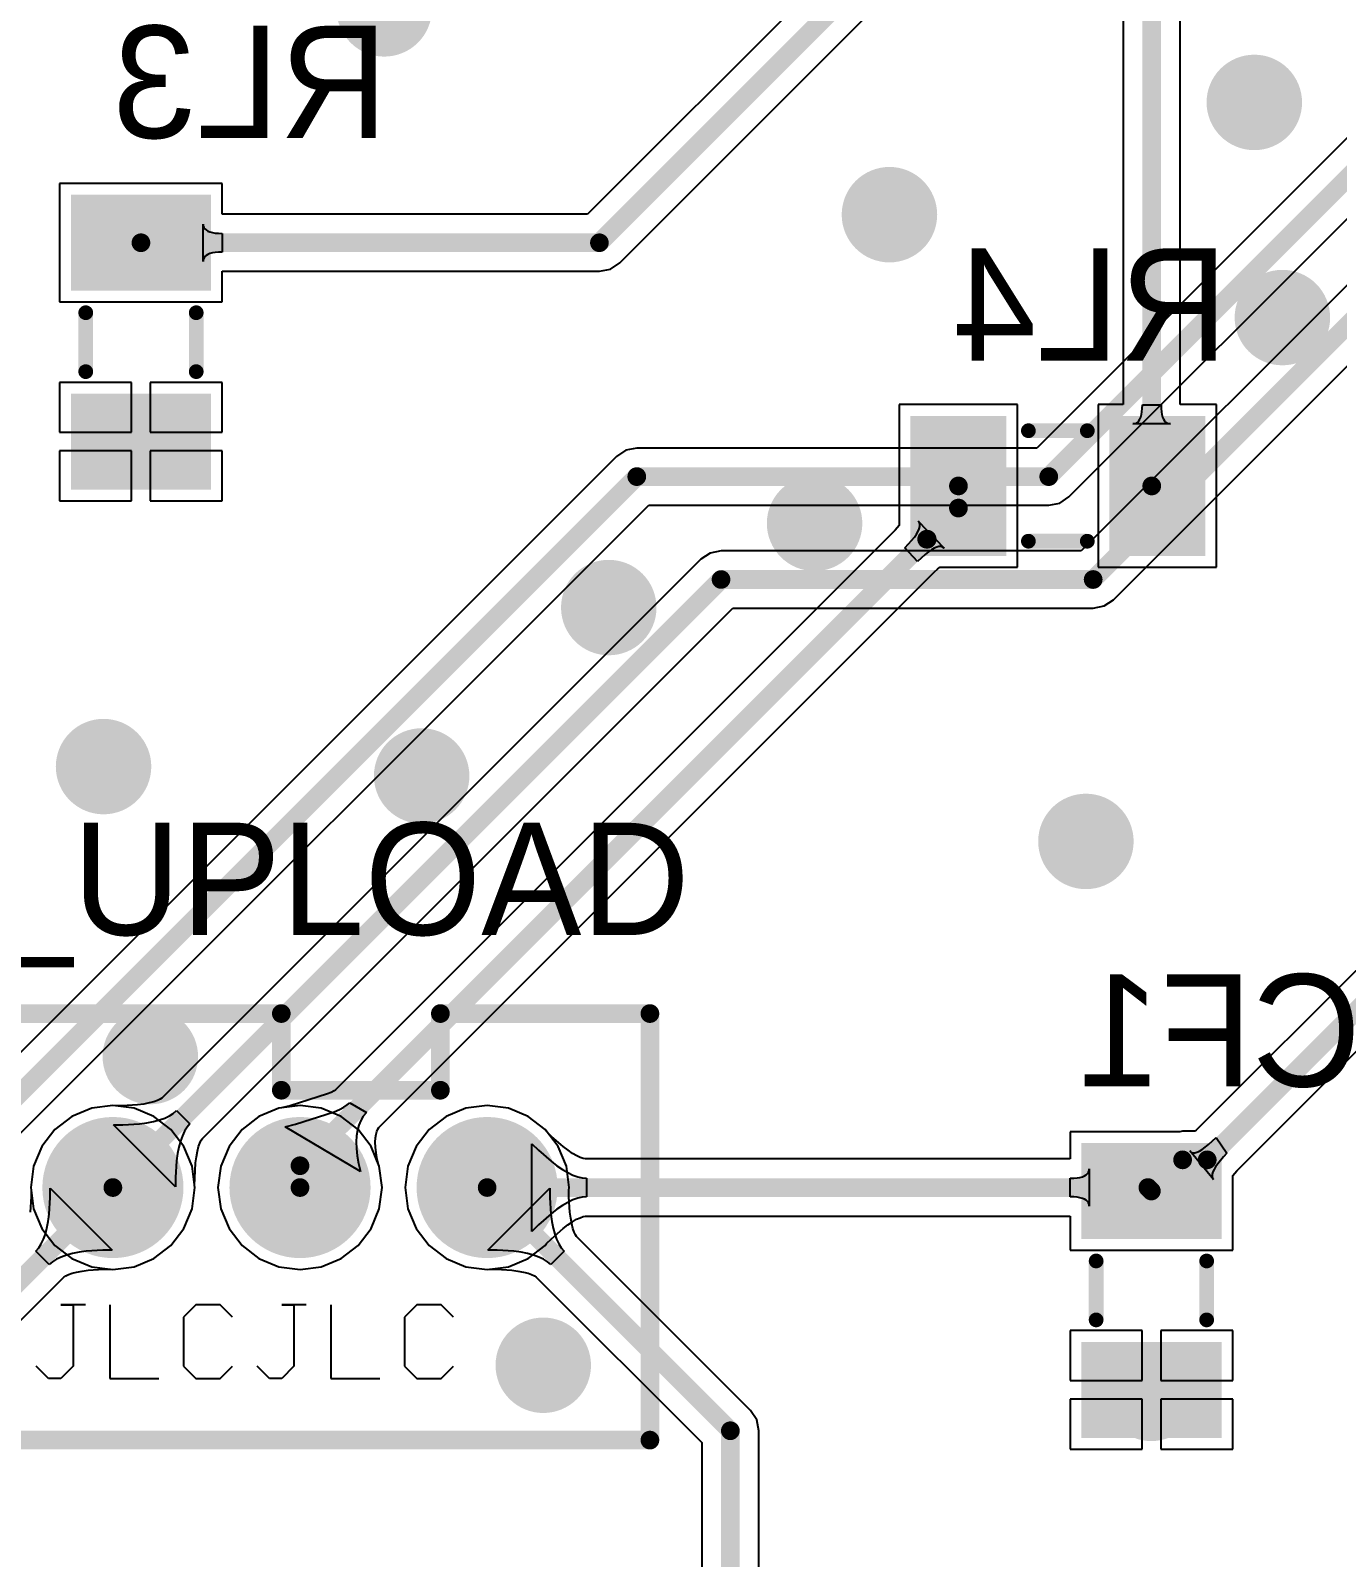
# Model space of a CAD drawing. Header units: millimetres. Extents: x 19 to 120, y 15 to 116.
# Drawn here: x 86.89 to 104.63, y 40.82 to 61.55 of the extents above; entities that cross this region are included whole.
import ezdxf

# ---------------------------------------------------------------- set-up
doc = ezdxf.new("R2010")
doc.units = ezdxf.units.MM
for name, color, linetype in [('BottomLayer', 5, 'Continuous'), ('BottomOverlay', 54, 'Continuous'), ('BottomPaste', 16, 'Continuous'), ('BottomSolder', 6, 'Continuous'), ('InternalPlane1', 76, 'Continuous'), ('InternalPlane2', 16, 'Continuous'), ('MultiLayer', 9, 'Continuous'), ('PadHoleLayer', 156, 'Continuous'), ('TopLayer', 1, 'Continuous'), ('TopOverlay', 2, 'Continuous'), ('TopSolder', 216, 'Continuous'), ('ViaHoleLayer', 16, 'Continuous')]:
    doc.layers.add(name, color=color, linetype=linetype)

# ---------------------------------------------------------------- blocks, each defined once
blk = doc.blocks.new('XH2_54_LI_6P_3')
at = {"layer": 'BottomLayer', "const_width": 0.85}
for points in [[(-4.235, 0, 1), (-3.385, 0, 1)], [(-1.695, 0, 1), (-0.845, 0, 1)], [(0.845, 0, 1), (1.695, 0, 1)], [(3.385, 0, 1), (4.235, 0, 1)], [(5.925, 0, 1), (6.775, 0, 1)]]:
    blk.add_lwpolyline(points, format="xyb", close=True, dxfattribs=at)
at = {"layer": 'BottomLayer'}
blk.add_solid([(-5.5, -0.85), (-5.5, 0.85), (-7.2, -0.85), (-7.2, 0.85)], dxfattribs=at)
at = {"layer": 'BottomSolder', "const_width": 0.952}
for points in [[(-4.286, 0, 1), (-3.334, 0, 1)], [(-1.746, 0, 1), (-0.794, 0, 1)], [(0.794, 0, 1), (1.746, 0, 1)], [(3.334, 0, 1), (4.286, 0, 1)], [(5.874, 0, 1), (6.826, 0, 1)]]:
    blk.add_lwpolyline(points, format="xyb", close=True, dxfattribs=at)
at = {"layer": 'BottomSolder'}
blk.add_solid([(-5.398, -0.952), (-5.398, 0.952), (-7.302, -0.952), (-7.302, 0.952)], dxfattribs=at)
at = {"layer": 'InternalPlane1', "const_width": 0.254}
for points in [[(-4.369, 0.93, -0.277325), (-3.251, 0.93)], [(-4.74, -0.559, -0.277325), (-4.74, 0.559)], [(-2.88, 0.559, -0.277325), (-2.88, -0.559)], [(-3.251, -0.93, -0.277325), (-4.369, -0.93)]]:
    blk.add_lwpolyline(points, format="xyb", dxfattribs=at)
at = {"layer": 'InternalPlane1'}
for points, const_width in [([(-4.432, 0.93, 1), (-4.305, 0.93, 1)], 0.127), ([(-3.315, 0.93, 1), (-3.188, 0.93, 1)], 0.127), ([(-6.829, 0, 1), (-5.871, 0, 1)], 0.958), ([(-1.749, 0, 1), (-0.791, 0, 1)], 0.958), ([(0.791, 0, 1), (1.749, 0, 1)], 0.958), ([(3.331, 0, 1), (4.289, 0, 1)], 0.958), ([(5.871, 0, 1), (6.829, 0, 1)], 0.958), ([(-4.804, 0.559, 1), (-4.677, 0.559, 1)], 0.127), ([(-2.943, 0.559, 1), (-2.816, 0.559, 1)], 0.127), ([(-4.804, -0.559, 1), (-4.677, -0.559, 1)], 0.127), ([(-2.943, -0.559, 1), (-2.816, -0.559, 1)], 0.127), ([(-4.432, -0.93, 1), (-4.305, -0.93, 1)], 0.127), ([(-3.315, -0.93, 1), (-3.188, -0.93, 1)], 0.127)]:
    blk.add_lwpolyline(points, format="xyb", close=True, dxfattribs=dict(at, const_width=const_width))
at = {"layer": 'InternalPlane2', "const_width": 0.958}
for points in [[(-4.289, 0, 1), (-3.331, 0, 1)], [(-1.749, 0, 1), (-0.791, 0, 1)], [(0.791, 0, 1), (1.749, 0, 1)], [(3.331, 0, 1), (4.289, 0, 1)], [(5.871, 0, 1), (6.829, 0, 1)]]:
    blk.add_lwpolyline(points, format="xyb", close=True, dxfattribs=at)
at = {"layer": 'MultiLayer', "const_width": 0.85}
for points in [[(-4.235, 0, 1), (-3.385, 0, 1)], [(-1.695, 0, 1), (-0.845, 0, 1)], [(0.845, 0, 1), (1.695, 0, 1)], [(3.385, 0, 1), (4.235, 0, 1)], [(5.925, 0, 1), (6.775, 0, 1)]]:
    blk.add_lwpolyline(points, format="xyb", close=True, dxfattribs=at)
at = {"layer": 'MultiLayer'}
blk.add_solid([(-5.5, -0.85), (-5.5, 0.85), (-7.2, -0.85), (-7.2, 0.85)], dxfattribs=at)
at = {"layer": 'PadHoleLayer', "const_width": 0.45}
for points in [[(-6.575, 0, 1), (-6.125, 0, 1)], [(-4.035, 0, 1), (-3.585, 0, 1)], [(-1.495, 0, 1), (-1.045, 0, 1)], [(1.045, 0, 1), (1.495, 0, 1)], [(3.585, 0, 1), (4.035, 0, 1)], [(6.125, 0, 1), (6.575, 0, 1)]]:
    blk.add_lwpolyline(points, format="xyb", close=True, dxfattribs=at)
at = {"layer": 'TopLayer', "const_width": 0.85}
for points in [[(-4.235, 0, 1), (-3.385, 0, 1)], [(-1.695, 0, 1), (-0.845, 0, 1)], [(0.845, 0, 1), (1.695, 0, 1)], [(3.385, 0, 1), (4.235, 0, 1)], [(5.925, 0, 1), (6.775, 0, 1)]]:
    blk.add_lwpolyline(points, format="xyb", close=True, dxfattribs=at)
at = {"layer": 'TopLayer'}
blk.add_solid([(-5.5, -0.85), (-5.5, 0.85), (-7.2, -0.85), (-7.2, 0.85)], dxfattribs=at)
at = {"layer": 'TopOverlay', "const_width": 0.254}
for points in [[(-8.738, -3.429), (-8.738, 2.388)], [(-8.738, 2.388), (-5.944, 2.388)], [(-5.944, 1.321), (-5.944, 2.388)], [(-3.581, 2.362), (3.556, 2.362)], [(-3.581, 1.321), (-3.581, 2.362)], [(3.556, 1.321), (3.556, 2.362)], [(5.715, 2.362), (8.56, 2.362)], [(5.715, 1.321), (5.715, 2.362)], [(8.56, -3.429), (8.56, 2.362)], [(-5.944, 1.321), (-3.581, 1.321)], [(3.556, 1.321), (5.715, 1.321)], [(-8.738, -3.429), (8.56, -3.429)]]:
    blk.add_lwpolyline(points, dxfattribs=at)
at = {"layer": 'TopOverlay', "const_width": 0.127}
for points in [[(-8.801, 2.388, 1), (-8.674, 2.388, 1)], [(-8.801, 2.388, 1), (-8.674, 2.388, 1)], [(-6.007, 2.388, 1), (-5.88, 2.388, 1)], [(-6.007, 2.388, 1), (-5.88, 2.388, 1)], [(-3.645, 2.362, 1), (-3.518, 2.362, 1)], [(-3.645, 2.362, 1), (-3.518, 2.362, 1)], [(3.493, 2.362, 1), (3.619, 2.362, 1)], [(3.493, 2.362, 1), (3.619, 2.362, 1)], [(5.652, 2.362, 1), (5.779, 2.362, 1)], [(5.652, 2.362, 1), (5.779, 2.362, 1)], [(8.496, 2.362, 1), (8.623, 2.362, 1)], [(8.496, 2.362, 1), (8.623, 2.362, 1)], [(-6.007, 1.321, 1), (-5.88, 1.321, 1)], [(-6.007, 1.321, 1), (-5.88, 1.321, 1)], [(-3.645, 1.321, 1), (-3.518, 1.321, 1)], [(-3.645, 1.321, 1), (-3.518, 1.321, 1)], [(3.493, 1.321, 1), (3.619, 1.321, 1)], [(3.493, 1.321, 1), (3.619, 1.321, 1)], [(5.652, 1.321, 1), (5.779, 1.321, 1)], [(5.652, 1.321, 1), (5.779, 1.321, 1)], [(-8.801, -3.429, 1), (-8.674, -3.429, 1)], [(-8.801, -3.429, 1), (-8.674, -3.429, 1)], [(8.496, -3.429, 1), (8.623, -3.429, 1)], [(8.496, -3.429, 1), (8.623, -3.429, 1)]]:
    blk.add_lwpolyline(points, format="xyb", close=True, dxfattribs=at)
at = {"layer": 'TopSolder', "const_width": 0.952}
for points in [[(-4.286, 0, 1), (-3.334, 0, 1)], [(-1.746, 0, 1), (-0.794, 0, 1)], [(0.794, 0, 1), (1.746, 0, 1)], [(3.334, 0, 1), (4.286, 0, 1)], [(5.874, 0, 1), (6.826, 0, 1)]]:
    blk.add_lwpolyline(points, format="xyb", close=True, dxfattribs=at)
at = {"layer": 'TopSolder'}
blk.add_solid([(-5.398, -0.952), (-5.398, 0.952), (-7.302, -0.952), (-7.302, 0.952)], dxfattribs=at)
blk = doc.blocks.new('JLC_CLI_NO_5')
at = {"layer": 'TopOverlay'}
for p, q in [((-86.891, -47.568), (-87.224, -47.568)), ((-87.224, -47.568), (-87.057, -47.568)), ((-87.057, -47.568), (-87.057, -48.401)), ((-86.557, -47.568), (-86.557, -48.568)), ((-85.391, -47.568), (-85.558, -47.735)), ((-85.058, -47.568), (-85.391, -47.568)), ((-84.891, -47.735), (-85.058, -47.568)), ((-83.892, -47.568), (-84.225, -47.568)), ((-84.225, -47.568), (-84.058, -47.568)), ((-84.058, -47.568), (-84.058, -48.401)), ((-83.558, -47.568), (-83.558, -48.568)), ((-82.392, -47.568), (-82.559, -47.735)), ((-82.059, -47.568), (-82.392, -47.568)), ((-81.892, -47.735), (-82.059, -47.568)), ((-80.892, -47.568), (-81.226, -47.568)), ((-81.226, -47.568), (-81.059, -47.568)), ((-81.059, -47.568), (-81.059, -48.401)), ((-80.559, -47.568), (-80.559, -48.568)), ((-79.393, -47.568), (-79.56, -47.735)), ((-79.06, -47.568), (-79.393, -47.568)), ((-78.893, -47.735), (-79.06, -47.568)), ((-77.893, -47.568), (-78.227, -47.568)), ((-78.227, -47.568), (-78.06, -47.568)), ((-78.06, -47.568), (-78.06, -48.401)), ((-77.56, -47.568), (-77.56, -48.568)), ((-76.394, -47.568), (-76.561, -47.735)), ((-76.061, -47.568), (-76.394, -47.568)), ((-75.894, -47.735), (-76.061, -47.568)), ((-85.558, -47.735), (-85.558, -48.401)), ((-82.559, -47.735), (-82.559, -48.401)), ((-79.56, -47.735), (-79.56, -48.401)), ((-76.561, -47.735), (-76.561, -48.401)), ((-87.39, -48.568), (-87.557, -48.401)), ((-87.057, -48.401), (-87.224, -48.568)), ((-85.558, -48.401), (-85.391, -48.568)), ((-85.058, -48.568), (-84.891, -48.401)), ((-84.391, -48.568), (-84.558, -48.401)), ((-84.058, -48.401), (-84.225, -48.568)), ((-82.559, -48.401), (-82.392, -48.568)), ((-82.059, -48.568), (-81.892, -48.401)), ((-81.392, -48.568), (-81.559, -48.401)), ((-81.059, -48.401), (-81.226, -48.568)), ((-79.56, -48.401), (-79.393, -48.568)), ((-79.06, -48.568), (-78.893, -48.401)), ((-78.393, -48.568), (-78.56, -48.401)), ((-78.06, -48.401), (-78.227, -48.568)), ((-76.561, -48.401), (-76.394, -48.568)), ((-76.061, -48.568), (-75.894, -48.401)), ((-87.224, -48.568), (-87.39, -48.568)), ((-86.557, -48.568), (-85.891, -48.568)), ((-85.391, -48.568), (-85.058, -48.568)), ((-84.225, -48.568), (-84.391, -48.568)), ((-83.558, -48.568), (-82.892, -48.568)), ((-82.392, -48.568), (-82.059, -48.568)), ((-81.226, -48.568), (-81.392, -48.568)), ((-80.559, -48.568), (-79.893, -48.568)), ((-79.393, -48.568), (-79.06, -48.568)), ((-78.227, -48.568), (-78.393, -48.568)), ((-77.56, -48.568), (-76.894, -48.568)), ((-76.394, -48.568), (-76.061, -48.568))]:
    blk.add_line(p, q, dxfattribs=at)
blk = doc.blocks.new('M_1206_B_18')
at = {"layer": 'BottomLayer'}
for points in [[(-1.9, 0.85), (-1.9, -0.85), (-0.8, 0.85), (-0.8, -0.85)], [(0.8, 0.85), (0.8, -0.85), (1.9, 0.85), (1.9, -0.85)]]:
    blk.add_solid(points, dxfattribs=at)
at = {"layer": 'BottomOverlay', "const_width": 0.2}
for points in [[(0.4, 0.75), (-0.4, 0.75)], [(0.4, -0.75), (-0.4, -0.75)]]:
    blk.add_lwpolyline(points, dxfattribs=at)
at = {"layer": 'BottomOverlay', "const_width": 0.1}
for points in [[(-0.45, 0.75, 1), (-0.35, 0.75, 1)], [(0.35, 0.75, 1), (0.45, 0.75, 1)], [(-0.45, -0.75, 1), (-0.35, -0.75, 1)], [(0.35, -0.75, 1), (0.45, -0.75, 1)]]:
    blk.add_lwpolyline(points, format="xyb", close=True, dxfattribs=at)
at = {"layer": 'BottomPaste'}
for points in [[(-1.9, 0.85), (-1.9, -0.85), (-0.8, 0.85), (-0.8, -0.85)], [(0.8, 0.85), (0.8, -0.85), (1.9, 0.85), (1.9, -0.85)]]:
    blk.add_solid(points, dxfattribs=at)
at = {"layer": 'BottomSolder'}
for points in [[(-2.002, 0.952), (-2.002, -0.952), (-0.698, 0.952), (-0.698, -0.952)], [(0.698, 0.952), (0.698, -0.952), (2.002, 0.952), (2.002, -0.952)]]:
    blk.add_solid(points, dxfattribs=at)
blk = doc.blocks.new('M_1206_B_19')
at = {"layer": 'BottomLayer'}
for points in [[(-1.9, 0.85), (-1.9, -0.85), (-0.8, 0.85), (-0.8, -0.85)], [(0.8, 0.85), (0.8, -0.85), (1.9, 0.85), (1.9, -0.85)]]:
    blk.add_solid(points, dxfattribs=at)
at = {"layer": 'BottomOverlay', "const_width": 0.2}
for points in [[(0.4, 0.75), (-0.4, 0.75)], [(0.4, -0.75), (-0.4, -0.75)]]:
    blk.add_lwpolyline(points, dxfattribs=at)
at = {"layer": 'BottomOverlay', "const_width": 0.1}
for points in [[(-0.45, 0.75, 1), (-0.35, 0.75, 1)], [(0.35, 0.75, 1), (0.45, 0.75, 1)], [(-0.45, -0.75, 1), (-0.35, -0.75, 1)], [(0.35, -0.75, 1), (0.45, -0.75, 1)]]:
    blk.add_lwpolyline(points, format="xyb", close=True, dxfattribs=at)
at = {"layer": 'BottomPaste'}
for points in [[(-1.9, 0.85), (-1.9, -0.85), (-0.8, 0.85), (-0.8, -0.85)], [(0.8, 0.85), (0.8, -0.85), (1.9, 0.85), (1.9, -0.85)]]:
    blk.add_solid(points, dxfattribs=at)
at = {"layer": 'BottomSolder'}
for points in [[(-2.002, 0.952), (-2.002, -0.952), (-0.698, 0.952), (-0.698, -0.952)], [(0.698, 0.952), (0.698, -0.952), (2.002, 0.952), (2.002, -0.952)]]:
    blk.add_solid(points, dxfattribs=at)
blk = doc.blocks.new('M_1206_B_35')
at = {"layer": 'BottomLayer'}
for points in [[(-1.9, 0.85), (-1.9, -0.85), (-0.8, 0.85), (-0.8, -0.85)], [(0.8, 0.85), (0.8, -0.85), (1.9, 0.85), (1.9, -0.85)]]:
    blk.add_solid(points, dxfattribs=at)
at = {"layer": 'BottomOverlay', "const_width": 0.2}
for points in [[(-0.4, 0.75), (0.4, 0.75)], [(-0.4, -0.75), (0.4, -0.75)]]:
    blk.add_lwpolyline(points, dxfattribs=at)
at = {"layer": 'BottomOverlay', "const_width": 0.1}
for points in [[(-0.45, 0.75, 1), (-0.35, 0.75, 1)], [(0.35, 0.75, 1), (0.45, 0.75, 1)], [(-0.45, -0.75, 1), (-0.35, -0.75, 1)], [(0.35, -0.75, 1), (0.45, -0.75, 1)]]:
    blk.add_lwpolyline(points, format="xyb", close=True, dxfattribs=at)
at = {"layer": 'BottomPaste'}
for points in [[(-1.9, 0.85), (-1.9, -0.85), (-0.8, 0.85), (-0.8, -0.85)], [(0.8, 0.85), (0.8, -0.85), (1.9, 0.85), (1.9, -0.85)]]:
    blk.add_solid(points, dxfattribs=at)
at = {"layer": 'BottomSolder'}
for points in [[(-2.002, 0.952), (-2.002, -0.952), (-0.698, 0.952), (-0.698, -0.952)], [(0.698, 0.952), (0.698, -0.952), (2.002, 0.952), (2.002, -0.952)]]:
    blk.add_solid(points, dxfattribs=at)

msp = doc.modelspace()

# ---------------------------------------------------------------- linework, layer by layer
at = {"layer": 'BottomLayer'}
for p, q in [((101.724, 63.493), (101.724, 56.476)), ((102.5, 56.476), (102.5, 63.493)), ((97.724, 62.332), (94.454, 59.062)), ((94.89, 58.399), (98.387, 61.896)), ((89.496, 59.478), (87.288, 59.478)), ((87.288, 59.478), (87.288, 57.87)), ((89.496, 59.062), (89.496, 59.478)), ((89.236, 58.42), (89.236, 58.928)), ((89.236, 58.928), (89.238, 58.904)), ((89.238, 58.904), (89.246, 58.882)), ((89.246, 58.882), (89.259, 58.863)), ((94.454, 59.062), (89.496, 59.062)), ((89.259, 58.863), (89.277, 58.847)), ((89.277, 58.847), (89.3, 58.833)), ((89.3, 58.833), (89.328, 58.821)), ((89.328, 58.821), (89.362, 58.812)), ((89.362, 58.812), (89.4, 58.806)), ((89.4, 58.806), (89.444, 58.802)), ((89.444, 58.802), (89.493, 58.801)), ((89.493, 58.801), (89.493, 58.547)), ((89.246, 58.466), (89.238, 58.444)), ((89.259, 58.485), (89.246, 58.466)), ((89.277, 58.501), (89.259, 58.485)), ((89.3, 58.515), (89.277, 58.501)), ((89.328, 58.527), (89.3, 58.515)), ((89.362, 58.536), (89.328, 58.527)), ((89.4, 58.542), (89.362, 58.536)), ((89.444, 58.546), (89.4, 58.542)), ((89.493, 58.547), (89.444, 58.546)), ((89.238, 58.444), (89.236, 58.42)), ((89.496, 57.87), (89.496, 58.286)), ((89.496, 58.286), (94.615, 58.286)), ((94.615, 58.286), (94.764, 58.315)), ((94.764, 58.315), (94.89, 58.399)), ((87.288, 57.87), (89.496, 57.87)), ((88.265, 56.778), (87.288, 56.778)), ((87.288, 56.778), (87.288, 56.101)), ((88.265, 56.101), (88.265, 56.778)), ((89.496, 56.778), (88.519, 56.778)), ((88.519, 56.778), (88.519, 56.101)), ((89.496, 56.101), (89.496, 56.778)), ((100.292, 56.476), (98.684, 56.476)), ((98.684, 56.476), (98.684, 54.834)), ((100.292, 54.268), (100.292, 56.476)), ((101.724, 56.476), (101.384, 56.476)), ((101.384, 56.476), (101.384, 54.268)), ((101.98, 56.38), (101.984, 56.424)), ((101.984, 56.424), (101.985, 56.473)), ((101.985, 56.473), (102.239, 56.473)), ((102.239, 56.473), (102.24, 56.424)), ((102.24, 56.424), (102.244, 56.38)), ((102.992, 56.476), (102.5, 56.476)), ((102.992, 54.268), (102.992, 56.476)), ((101.858, 56.216), (101.882, 56.218)), ((102.366, 56.216), (101.858, 56.216)), ((101.882, 56.218), (101.904, 56.226)), ((101.904, 56.226), (101.923, 56.239)), ((101.923, 56.239), (101.939, 56.257)), ((101.939, 56.257), (101.953, 56.28)), ((101.953, 56.28), (101.965, 56.308)), ((101.965, 56.308), (101.974, 56.342)), ((101.974, 56.342), (101.98, 56.38)), ((102.244, 56.38), (102.25, 56.342)), ((102.25, 56.342), (102.259, 56.308)), ((102.259, 56.308), (102.271, 56.28)), ((102.271, 56.28), (102.285, 56.257)), ((102.285, 56.257), (102.301, 56.239)), ((102.301, 56.239), (102.32, 56.226)), ((102.32, 56.226), (102.342, 56.218)), ((102.342, 56.218), (102.366, 56.216)), ((87.288, 56.101), (88.265, 56.101)), ((88.519, 56.101), (89.496, 56.101)), ((88.265, 55.847), (87.288, 55.847)), ((87.288, 55.847), (87.288, 55.17)), ((88.265, 55.17), (88.265, 55.847)), ((89.496, 55.847), (88.519, 55.847)), ((88.519, 55.847), (88.519, 55.17)), ((89.496, 55.17), (89.496, 55.847)), ((87.288, 55.17), (88.265, 55.17)), ((88.519, 55.17), (89.496, 55.17)), ((98.631, 54.772), (91.033, 47.174)), ((98.684, 54.834), (98.631, 54.772)), ((98.92, 54.719), (98.942, 54.757)), ((98.942, 54.757), (98.956, 54.791)), ((98.958, 54.872), (98.944, 54.892)), ((98.944, 54.892), (99.293, 54.528)), ((98.956, 54.791), (98.964, 54.822)), ((98.964, 54.849), (98.958, 54.872)), ((98.964, 54.822), (98.964, 54.849)), ((98.761, 54.533), (98.812, 54.585)), ((98.933, 54.345), (98.761, 54.533)), ((98.812, 54.585), (98.891, 54.678)), ((98.891, 54.678), (98.92, 54.719)), ((99.16, 54.528), (99.122, 54.506)), ((99.194, 54.542), (99.16, 54.528)), ((99.224, 54.55), (99.194, 54.542)), ((99.251, 54.55), (99.224, 54.55)), ((99.274, 54.542), (99.251, 54.55)), ((99.293, 54.528), (99.274, 54.542)), ((99.035, 54.44), (98.933, 54.345)), ((99.08, 54.476), (99.035, 54.44)), ((99.122, 54.506), (99.08, 54.476)), ((91.622, 46.664), (99.164, 54.206)), ((99.164, 54.206), (99.205, 54.244)), ((99.205, 54.244), (99.234, 54.268)), ((99.234, 54.268), (100.292, 54.268)), ((101.384, 54.268), (102.992, 54.268)), ((106.812, 50.719), (102.757, 46.665)), ((103.266, 46.075), (107.475, 50.284)), ((90.923, 47.117), (90.419, 46.957)), ((90.972, 47.139), (90.923, 47.117)), ((91.013, 47.161), (90.972, 47.139)), ((91.033, 47.174), (91.013, 47.161)), ((87.723, 46.923), (87.454, 46.811)), ((88.011, 46.961), (87.723, 46.923)), ((88.299, 46.923), (88.011, 46.961)), ((88.568, 46.811), (88.299, 46.923)), ((90.263, 46.923), (89.994, 46.811)), ((90.301, 46.928), (90.263, 46.923)), ((90.419, 46.957), (90.301, 46.928)), ((90.49, 46.708), (91.015, 46.875)), ((91.015, 46.875), (91.085, 46.906)), ((91.085, 46.906), (91.144, 46.937)), ((91.144, 46.937), (91.191, 46.968)), ((91.191, 46.968), (91.226, 46.997)), ((91.226, 46.997), (91.452, 46.864)), ((91.452, 46.864), (91.41, 46.815)), ((92.803, 46.923), (92.534, 46.811)), ((93.091, 46.961), (92.803, 46.923)), ((93.379, 46.923), (93.091, 46.961)), ((93.648, 46.811), (93.379, 46.923)), ((87.454, 46.811), (87.224, 46.634)), ((88.798, 46.634), (88.568, 46.811)), ((89.994, 46.811), (89.764, 46.634)), ((90.35, 46.673), (90.49, 46.708)), ((91.373, 46.064), (90.35, 46.673)), ((91.348, 46.695), (91.329, 46.626)), ((91.375, 46.758), (91.348, 46.695)), ((91.41, 46.815), (91.375, 46.758)), ((91.606, 46.639), (91.62, 46.662)), ((91.62, 46.662), (91.622, 46.664)), ((92.534, 46.811), (92.304, 46.634)), ((93.878, 46.634), (93.648, 46.811)), ((102.757, 46.665), (102.715, 46.626)), ((87.224, 46.634), (87.047, 46.404)), ((88.975, 46.404), (88.798, 46.634)), ((89.764, 46.634), (89.587, 46.404)), ((91.317, 46.549), (91.313, 46.466)), ((91.313, 46.466), (91.317, 46.376)), ((91.329, 46.626), (91.317, 46.549)), ((91.572, 46.464), (91.575, 46.523)), ((91.575, 46.395), (91.572, 46.464)), ((91.575, 46.523), (91.583, 46.571)), ((91.583, 46.571), (91.593, 46.61)), ((91.593, 46.61), (91.606, 46.639)), ((92.304, 46.634), (92.127, 46.404)), ((93.698, 45.252), (93.698, 46.442)), ((93.698, 46.442), (93.788, 46.353)), ((93.899, 46.607), (93.878, 46.634)), ((93.965, 46.542), (93.899, 46.607)), ((94.122, 46.403), (93.965, 46.542)), ((102.493, 46.604), (101.004, 46.604)), ((101.004, 46.604), (101.004, 46.235)), ((102.531, 46.611), (102.493, 46.604)), ((102.698, 46.611), (102.531, 46.611)), ((102.715, 46.626), (102.698, 46.611)), ((102.885, 46.43), (102.989, 46.527)), ((102.989, 46.527), (103.134, 46.313)), ((87.047, 46.404), (86.935, 46.135)), ((89.087, 46.135), (88.975, 46.404)), ((89.587, 46.404), (89.475, 46.135)), ((91.317, 46.376), (91.328, 46.279)), ((91.328, 46.279), (91.346, 46.175)), ((91.584, 46.316), (91.575, 46.395)), ((91.6, 46.228), (91.584, 46.316)), ((92.127, 46.404), (92.015, 46.135)), ((93.788, 46.353), (93.958, 46.203)), ((94.189, 46.353), (94.122, 46.403)), ((94.251, 46.311), (94.189, 46.353)), ((94.307, 46.278), (94.251, 46.311)), ((94.354, 46.256), (94.307, 46.278)), ((94.393, 46.242), (94.354, 46.256)), ((94.421, 46.235), (94.393, 46.242)), ((101.004, 46.235), (94.421, 46.235)), ((102.952, 45.954), (102.63, 46.344)), ((102.63, 46.344), (102.648, 46.328)), ((102.648, 46.328), (102.67, 46.32)), ((102.67, 46.32), (102.696, 46.32)), ((102.696, 46.32), (102.726, 46.327)), ((102.726, 46.327), (102.759, 46.341)), ((102.759, 46.341), (102.797, 46.363)), ((102.797, 46.363), (102.839, 46.393)), ((102.839, 46.393), (102.885, 46.43)), ((103.085, 46.262), (103.008, 46.17)), ((103.134, 46.313), (103.085, 46.262)), ((86.935, 46.135), (86.897, 45.847)), ((89.125, 45.847), (89.087, 46.135)), ((89.475, 46.135), (89.437, 45.847)), ((91.346, 46.175), (91.373, 46.064)), ((91.616, 46.161), (91.6, 46.228)), ((91.627, 46.135), (91.616, 46.161)), ((91.665, 45.847), (91.627, 46.135)), ((92.015, 46.135), (91.977, 45.847)), ((93.958, 46.203), (94.037, 46.142)), ((94.037, 46.142), (94.113, 46.091)), ((94.113, 46.091), (94.186, 46.049)), ((94.186, 46.049), (94.255, 46.016)), ((101.223, 46.02), (101.241, 46.036)), ((101.241, 46.036), (101.254, 46.055)), ((101.254, 46.055), (101.262, 46.077)), ((101.262, 46.077), (101.264, 46.101)), ((101.264, 46.101), (101.264, 45.593)), ((102.935, 46.027), (102.934, 45.999)), ((102.943, 46.058), (102.935, 46.027)), ((102.958, 46.092), (102.943, 46.058)), ((102.979, 46.129), (102.958, 46.092)), ((103.008, 46.17), (102.979, 46.129)), ((103.213, 46.012), (103.266, 46.075)), ((86.897, 45.847), (86.935, 45.559)), ((89.087, 45.559), (89.125, 45.847)), ((89.437, 45.847), (89.475, 45.559)), ((91.627, 45.559), (91.665, 45.847)), ((91.977, 45.847), (92.015, 45.559)), ((94.255, 46.016), (94.321, 45.993)), ((94.321, 45.993), (94.383, 45.979)), ((94.383, 45.979), (94.441, 45.974)), ((94.441, 45.974), (94.441, 45.72)), ((101.007, 45.974), (101.056, 45.975)), ((101.007, 45.72), (101.007, 45.974)), ((101.056, 45.975), (101.1, 45.979)), ((101.1, 45.979), (101.138, 45.985)), ((101.138, 45.985), (101.172, 45.994)), ((101.172, 45.994), (101.2, 46.006)), ((101.2, 46.006), (101.223, 46.02)), ((102.934, 45.999), (102.939, 45.975)), ((102.939, 45.975), (102.952, 45.954)), ((103.212, 46.01), (103.213, 46.012)), ((103.212, 44.996), (103.212, 46.01)), ((94.186, 45.645), (94.113, 45.603)), ((94.255, 45.678), (94.186, 45.645)), ((94.321, 45.701), (94.255, 45.678)), ((94.383, 45.715), (94.321, 45.701)), ((94.441, 45.72), (94.383, 45.715)), ((101.056, 45.719), (101.007, 45.72)), ((101.1, 45.715), (101.056, 45.719)), ((101.138, 45.709), (101.1, 45.715)), ((101.172, 45.7), (101.138, 45.709)), ((101.2, 45.688), (101.172, 45.7)), ((101.223, 45.674), (101.2, 45.688)), ((101.241, 45.658), (101.223, 45.674)), ((101.254, 45.639), (101.241, 45.658)), ((101.262, 45.617), (101.254, 45.639)), ((101.264, 45.593), (101.262, 45.617)), ((86.935, 45.559), (87.047, 45.29)), ((88.975, 45.29), (89.087, 45.559)), ((89.475, 45.559), (89.587, 45.29)), ((91.515, 45.29), (91.627, 45.559)), ((92.015, 45.559), (92.127, 45.29)), ((93.958, 45.491), (93.788, 45.341)), ((94.037, 45.552), (93.958, 45.491)), ((94.113, 45.603), (94.037, 45.552)), ((94.251, 45.383), (94.306, 45.416)), ((94.306, 45.416), (94.354, 45.438)), ((94.354, 45.438), (94.393, 45.452)), ((94.393, 45.452), (94.421, 45.459)), ((94.421, 45.459), (101.004, 45.459)), ((101.004, 45.459), (101.004, 44.996)), ((87.047, 45.29), (87.224, 45.06)), ((88.798, 45.06), (88.975, 45.29)), ((89.587, 45.29), (89.764, 45.06)), ((91.338, 45.06), (91.515, 45.29)), ((92.127, 45.29), (92.304, 45.06)), ((93.788, 45.341), (93.698, 45.252)), ((93.965, 45.152), (94.122, 45.291)), ((94.122, 45.291), (94.188, 45.341)), ((94.188, 45.341), (94.251, 45.383)), ((87.224, 45.06), (87.454, 44.883)), ((88.568, 44.883), (88.798, 45.06)), ((89.764, 45.06), (89.994, 44.883)), ((91.108, 44.883), (91.338, 45.06)), ((92.304, 45.06), (92.534, 44.883)), ((93.648, 44.883), (93.878, 45.06)), ((93.878, 45.06), (93.899, 45.087)), ((93.899, 45.087), (93.965, 45.152)), ((101.004, 44.996), (103.212, 44.996)), ((87.454, 44.883), (87.723, 44.771)), ((88.299, 44.771), (88.568, 44.883)), ((89.994, 44.883), (90.263, 44.771)), ((90.839, 44.771), (91.108, 44.883)), ((92.534, 44.883), (92.803, 44.771)), ((93.379, 44.771), (93.648, 44.883)), ((87.723, 44.771), (88.011, 44.733)), ((88.011, 44.733), (88.299, 44.771)), ((90.263, 44.771), (90.551, 44.733)), ((90.551, 44.733), (90.839, 44.771)), ((92.803, 44.771), (93.091, 44.733)), ((93.091, 44.733), (93.379, 44.771)), ((101.981, 43.904), (101.004, 43.904)), ((101.004, 43.904), (101.004, 43.227)), ((101.981, 43.227), (101.981, 43.904)), ((103.212, 43.904), (102.235, 43.904)), ((102.235, 43.904), (102.235, 43.227)), ((103.212, 43.227), (103.212, 43.904)), ((101.004, 43.227), (101.981, 43.227)), ((102.235, 43.227), (103.212, 43.227)), ((101.981, 42.973), (101.004, 42.973)), ((101.004, 42.973), (101.004, 42.296)), ((101.981, 42.296), (101.981, 42.973)), ((103.212, 42.973), (102.235, 42.973)), ((102.235, 42.973), (102.235, 42.296)), ((103.212, 42.296), (103.212, 42.973)), ((101.004, 42.296), (101.981, 42.296)), ((102.235, 42.296), (103.212, 42.296))]:
    msp.add_line(p, q, dxfattribs=at)
at = {"layer": 'BottomLayer', "const_width": 0.254}
for points in [[(102.112, 55.372), (102.112, 64.247)], [(94.615, 58.674), (98.112, 62.171)], [(88.392, 58.674), (94.615, 58.674)], [(99.488, 55.072), (99.488, 55.372)], [(99.065, 54.649), (99.488, 55.072)], [(90.551, 46.143), (99.057, 54.649)], [(99.057, 54.649), (99.065, 54.649)], [(102.865, 46.223), (107.2, 50.558)], [(90.551, 45.847), (90.551, 46.143)], [(102.108, 45.8), (102.531, 46.223)], [(102.531, 46.223), (102.865, 46.223)], [(93.091, 45.847), (102.061, 45.847)], [(102.061, 45.847), (102.108, 45.8)]]:
    msp.add_lwpolyline(points, dxfattribs=at)
at = {"layer": 'BottomLayer'}
for points, const_width in [([(103.391, 60.579, 1), (103.619, 60.579, 1)], 0.229), ([(98.438, 59.055, 1), (98.666, 59.055, 1)], 0.229), ([(88.328, 58.674, 1), (88.455, 58.674, 1)], 0.127), ([(94.552, 58.674, 1), (94.678, 58.674, 1)], 0.127), ([(94.552, 58.674, 1), (94.678, 58.674, 1)], 0.127), ([(103.772, 57.658, 1), (104, 57.658, 1)], 0.229), ([(88.278, 55.974, 1), (88.506, 55.974, 1)], 0.229), ([(99.425, 55.372, 1), (99.552, 55.372, 1)], 0.127), ([(102.049, 55.372, 1), (102.176, 55.372, 1)], 0.127), ([(99.425, 55.072, 1), (99.552, 55.072, 1)], 0.127), ([(99.425, 55.072, 1), (99.552, 55.072, 1)], 0.127), ([(97.422, 54.864, 1), (97.65, 54.864, 1)], 0.229), ([(98.994, 54.649, 1), (99.121, 54.649, 1)], 0.127), ([(98.994, 54.649, 1), (99.121, 54.649, 1)], 0.127), ([(99.001, 54.649, 1), (99.128, 54.649, 1)], 0.127), ([(99.001, 54.649, 1), (99.128, 54.649, 1)], 0.127), ([(94.628, 53.721, 1), (94.856, 53.721, 1)], 0.229), ([(87.77, 51.562, 1), (87.998, 51.562, 1)], 0.229), ([(92.088, 51.435, 1), (92.316, 51.435, 1)], 0.229), ([(101.105, 50.546, 1), (101.333, 50.546, 1)], 0.229), ([(88.405, 47.625, 1), (88.633, 47.625, 1)], 0.229), ([(90.487, 46.143, 1), (90.614, 46.143, 1)], 0.127), ([(90.487, 46.143, 1), (90.614, 46.143, 1)], 0.127), ([(102.468, 46.223, 1), (102.595, 46.223, 1)], 0.127), ([(102.468, 46.223, 1), (102.595, 46.223, 1)], 0.127), ([(102.802, 46.223, 1), (102.929, 46.223, 1)], 0.127), ([(102.802, 46.223, 1), (102.929, 46.223, 1)], 0.127), ([(90.487, 45.847, 1), (90.614, 45.847, 1)], 0.127), ([(93.028, 45.847, 1), (93.154, 45.847, 1)], 0.127), ([(101.997, 45.847, 1), (102.124, 45.847, 1)], 0.127), ([(101.997, 45.847, 1), (102.124, 45.847, 1)], 0.127), ([(102.044, 45.8, 1), (102.171, 45.8, 1)], 0.127), ([(102.044, 45.8, 1), (102.171, 45.8, 1)], 0.127), ([(93.739, 43.434, 1), (93.967, 43.434, 1)], 0.229), ([(101.994, 43.053, 1), (102.222, 43.053, 1)], 0.229)]:
    msp.add_lwpolyline(points, format="xyb", close=True, dxfattribs=dict(at, const_width=const_width))
at = {"layer": 'BottomSolder', "const_width": 0.33}
for points in [[(88.227, 55.974, 1), (88.557, 55.974, 1)], [(101.943, 43.053, 1), (102.273, 43.053, 1)]]:
    msp.add_lwpolyline(points, format="xyb", close=True, dxfattribs=at)
at = {"layer": 'InternalPlane2', "const_width": 0.648}
for points in [[(91.37, 61.849, 1), (92.018, 61.849, 1)], [(103.181, 60.579, 1), (103.829, 60.579, 1)], [(98.228, 59.055, 1), (98.876, 59.055, 1)], [(103.562, 57.658, 1), (104.21, 57.658, 1)], [(88.068, 55.974, 1), (88.716, 55.974, 1)], [(97.212, 54.864, 1), (97.86, 54.864, 1)], [(94.418, 53.721, 1), (95.066, 53.721, 1)], [(87.56, 51.562, 1), (88.208, 51.562, 1)], [(91.878, 51.435, 1), (92.526, 51.435, 1)], [(100.895, 50.546, 1), (101.543, 50.546, 1)], [(88.195, 47.625, 1), (88.843, 47.625, 1)], [(93.529, 43.434, 1), (94.177, 43.434, 1)], [(101.784, 43.053, 1), (102.432, 43.053, 1)]]:
    msp.add_lwpolyline(points, format="xyb", close=True, dxfattribs=at)
at = {"layer": 'MultiLayer', "const_width": 0.229}
for points in [[(103.391, 60.579, 1), (103.619, 60.579, 1)], [(98.438, 59.055, 1), (98.666, 59.055, 1)], [(103.772, 57.658, 1), (104, 57.658, 1)], [(88.278, 55.974, 1), (88.506, 55.974, 1)], [(97.422, 54.864, 1), (97.65, 54.864, 1)], [(94.628, 53.721, 1), (94.856, 53.721, 1)], [(87.77, 51.562, 1), (87.998, 51.562, 1)], [(92.088, 51.435, 1), (92.316, 51.435, 1)], [(101.105, 50.546, 1), (101.333, 50.546, 1)], [(88.405, 47.625, 1), (88.633, 47.625, 1)], [(93.739, 43.434, 1), (93.967, 43.434, 1)], [(101.994, 43.053, 1), (102.222, 43.053, 1)]]:
    msp.add_lwpolyline(points, format="xyb", close=True, dxfattribs=at)
at = {"layer": 'TopLayer'}
for p, q in [((100.989, 55.224), (107.794, 62.03)), ((101.592, 53.827), (109.794, 62.03)), ((106.641, 61.976), (100.553, 55.887)), ((108.641, 61.976), (101.156, 54.49)), ((94.848, 55.774), (86.137, 47.062)), ((94.974, 55.858), (94.848, 55.774)), ((95.123, 55.887), (94.974, 55.858)), ((100.553, 55.887), (95.123, 55.887)), ((100.863, 55.14), (100.989, 55.224)), ((86.686, 46.513), (95.284, 55.111)), ((95.284, 55.111), (100.714, 55.111)), ((100.714, 55.111), (100.863, 55.14)), ((95.991, 54.377), (88.677, 47.062)), ((96.117, 54.461), (95.991, 54.377)), ((96.266, 54.49), (96.117, 54.461)), ((101.156, 54.49), (96.266, 54.49)), ((89.226, 46.513), (96.427, 53.714)), ((96.427, 53.714), (101.317, 53.714)), ((101.317, 53.714), (101.466, 53.743)), ((101.466, 53.743), (101.592, 53.827)), ((88.677, 47.062), (88.652, 47.047)), ((87.723, 46.923), (87.454, 46.811)), ((88.011, 46.961), (87.723, 46.923)), ((88.045, 46.956), (88.011, 46.961)), ((88.137, 46.957), (88.045, 46.956)), ((88.347, 46.97), (88.137, 46.957)), ((88.429, 46.981), (88.347, 46.97)), ((88.503, 46.995), (88.429, 46.981)), ((88.566, 47.011), (88.503, 46.995)), ((88.615, 47.029), (88.566, 47.011)), ((88.652, 47.047), (88.615, 47.029)), ((88.777, 46.82), (88.831, 46.854)), ((88.831, 46.854), (88.876, 46.892)), ((88.876, 46.892), (89.056, 46.712)), ((90.263, 46.923), (89.994, 46.811)), ((90.551, 46.961), (90.263, 46.923)), ((90.839, 46.923), (90.551, 46.961)), ((91.108, 46.811), (90.839, 46.923)), ((92.803, 46.923), (92.534, 46.811)), ((93.091, 46.961), (92.803, 46.923)), ((93.379, 46.923), (93.091, 46.961)), ((93.648, 46.811), (93.379, 46.923)), ((87.454, 46.811), (87.224, 46.634)), ((88.02, 46.697), (88.146, 46.698)), ((88.861, 45.856), (88.02, 46.697)), ((88.146, 46.698), (88.372, 46.712)), ((88.372, 46.712), (88.471, 46.725)), ((88.471, 46.725), (88.561, 46.742)), ((88.561, 46.742), (88.642, 46.764)), ((88.642, 46.764), (88.714, 46.79)), ((88.714, 46.79), (88.777, 46.82)), ((89.018, 46.667), (88.984, 46.613)), ((89.056, 46.712), (89.018, 46.667)), ((89.994, 46.811), (89.764, 46.634)), ((91.338, 46.634), (91.108, 46.811)), ((92.534, 46.811), (92.304, 46.634)), ((93.878, 46.634), (93.648, 46.811)), ((87.224, 46.634), (87.047, 46.404)), ((88.928, 46.478), (88.906, 46.397)), ((88.954, 46.55), (88.928, 46.478)), ((88.984, 46.613), (88.954, 46.55)), ((89.175, 46.402), (89.193, 46.451)), ((89.193, 46.451), (89.211, 46.488)), ((89.211, 46.488), (89.226, 46.513)), ((89.764, 46.634), (89.587, 46.404)), ((91.515, 46.404), (91.338, 46.634)), ((92.304, 46.634), (92.127, 46.404)), ((94.055, 46.404), (93.878, 46.634)), ((87.047, 46.404), (86.935, 46.135)), ((88.889, 46.307), (88.876, 46.208)), ((88.906, 46.397), (88.889, 46.307)), ((89.134, 46.183), (89.145, 46.265)), ((89.145, 46.265), (89.159, 46.339)), ((89.159, 46.339), (89.175, 46.402)), ((89.587, 46.404), (89.475, 46.135)), ((91.627, 46.135), (91.515, 46.404)), ((92.127, 46.404), (92.015, 46.135)), ((94.167, 46.135), (94.055, 46.404)), ((86.935, 46.135), (86.897, 45.847)), ((88.876, 46.208), (88.862, 45.982)), ((89.121, 45.973), (89.134, 46.183)), ((89.475, 46.135), (89.437, 45.847)), ((91.665, 45.847), (91.627, 46.135)), ((92.015, 46.135), (91.977, 45.847)), ((94.205, 45.847), (94.167, 46.135)), ((86.897, 45.847), (86.902, 45.813)), ((87.16, 45.712), (87.161, 45.838)), ((87.161, 45.838), (88.002, 44.997)), ((88.862, 45.982), (88.861, 45.856)), ((89.087, 45.559), (89.125, 45.847)), ((89.12, 45.881), (89.121, 45.973)), ((89.125, 45.847), (89.12, 45.881)), ((89.437, 45.847), (89.475, 45.559)), ((91.627, 45.559), (91.665, 45.847)), ((91.977, 45.847), (92.015, 45.559)), ((93.1, 44.997), (93.941, 45.838)), ((93.941, 45.838), (93.942, 45.712)), ((94.2, 45.813), (94.205, 45.847)), ((86.901, 45.721), (86.888, 45.511)), ((86.902, 45.813), (86.901, 45.721)), ((87.146, 45.486), (87.16, 45.712)), ((93.942, 45.712), (93.956, 45.486)), ((94.201, 45.721), (94.2, 45.813)), ((94.214, 45.511), (94.201, 45.721)), ((87.133, 45.387), (87.146, 45.486)), ((88.975, 45.29), (89.087, 45.559)), ((89.475, 45.559), (89.587, 45.29)), ((91.515, 45.29), (91.627, 45.559)), ((92.015, 45.559), (92.127, 45.29)), ((93.956, 45.486), (93.969, 45.387)), ((94.225, 45.429), (94.214, 45.511)), ((94.239, 45.355), (94.225, 45.429)), ((87.068, 45.144), (87.094, 45.216)), ((87.094, 45.216), (87.116, 45.297)), ((87.116, 45.297), (87.133, 45.387)), ((88.798, 45.06), (88.975, 45.29)), ((89.587, 45.29), (89.764, 45.06)), ((91.338, 45.06), (91.515, 45.29)), ((92.127, 45.29), (92.304, 45.06)), ((93.969, 45.387), (93.986, 45.297)), ((93.986, 45.297), (94.008, 45.216)), ((94.008, 45.216), (94.034, 45.144)), ((94.255, 45.292), (94.239, 45.355)), ((94.273, 45.243), (94.255, 45.292)), ((94.291, 45.206), (94.273, 45.243)), ((94.306, 45.181), (94.291, 45.206)), ((86.966, 44.982), (87.004, 45.027)), ((87.004, 45.027), (87.038, 45.081)), ((87.038, 45.081), (87.068, 45.144)), ((87.876, 44.996), (87.65, 44.982)), ((88.002, 44.997), (87.876, 44.996)), ((88.568, 44.883), (88.798, 45.06)), ((89.764, 45.06), (89.994, 44.883)), ((91.108, 44.883), (91.338, 45.06)), ((92.304, 45.06), (92.534, 44.883)), ((93.226, 44.996), (93.1, 44.997)), ((93.452, 44.982), (93.226, 44.996)), ((94.034, 45.144), (94.064, 45.081)), ((94.064, 45.081), (94.098, 45.027)), ((94.098, 45.027), (94.136, 44.982)), ((96.668, 42.82), (94.306, 45.181)), ((87.146, 44.802), (86.966, 44.982)), ((87.191, 44.84), (87.146, 44.802)), ((87.245, 44.874), (87.191, 44.84)), ((87.308, 44.904), (87.245, 44.874)), ((87.38, 44.93), (87.308, 44.904)), ((87.461, 44.952), (87.38, 44.93)), ((87.551, 44.969), (87.461, 44.952)), ((87.65, 44.982), (87.551, 44.969)), ((88.299, 44.771), (88.568, 44.883)), ((89.994, 44.883), (90.263, 44.771)), ((90.839, 44.771), (91.108, 44.883)), ((92.534, 44.883), (92.803, 44.771)), ((93.551, 44.969), (93.452, 44.982)), ((93.641, 44.952), (93.551, 44.969)), ((93.722, 44.93), (93.641, 44.952)), ((93.794, 44.904), (93.722, 44.93)), ((93.857, 44.874), (93.794, 44.904)), ((93.911, 44.84), (93.857, 44.874)), ((93.956, 44.802), (93.911, 44.84)), ((94.136, 44.982), (93.956, 44.802)), ((86.762, 44.048), (87.345, 44.632)), ((87.345, 44.632), (87.37, 44.647)), ((87.37, 44.647), (87.407, 44.665)), ((87.407, 44.665), (87.456, 44.683)), ((87.456, 44.683), (87.519, 44.699)), ((87.519, 44.699), (87.593, 44.713)), ((87.593, 44.713), (87.675, 44.724)), ((87.675, 44.724), (87.885, 44.737)), ((87.885, 44.737), (87.977, 44.738)), ((87.977, 44.738), (88.011, 44.733)), ((88.011, 44.733), (88.299, 44.771)), ((90.263, 44.771), (90.551, 44.733)), ((90.551, 44.733), (90.839, 44.771)), ((92.803, 44.771), (93.091, 44.733)), ((93.091, 44.733), (93.125, 44.738)), ((93.125, 44.738), (93.217, 44.737)), ((93.217, 44.737), (93.427, 44.724)), ((93.427, 44.724), (93.509, 44.713)), ((93.509, 44.713), (93.583, 44.699)), ((93.583, 44.699), (93.646, 44.683)), ((93.646, 44.683), (93.695, 44.665)), ((93.695, 44.665), (93.732, 44.647)), ((93.732, 44.647), (93.757, 44.632)), ((93.757, 44.632), (96.005, 42.384)), ((96.752, 42.694), (96.668, 42.82)), ((96.781, 42.545), (96.752, 42.694)), ((96.781, 24.9), (96.781, 42.545)), ((96.005, 42.384), (96.005, 24.9))]:
    msp.add_line(p, q, dxfattribs=at)
at = {"layer": 'TopLayer', "const_width": 0.254}
for points in [[(100.714, 55.499), (108.112, 62.897)], [(101.317, 54.102), (110.112, 62.897)], [(85.471, 45.847), (95.123, 55.499)], [(95.123, 55.499), (100.714, 55.499)], [(88.011, 45.847), (96.266, 54.102)], [(96.266, 54.102), (101.317, 54.102)], [(86.487, 44.323), (88.011, 45.847)], [(93.091, 45.847), (96.393, 42.545)], [(96.393, 24.519), (96.393, 42.545)]]:
    msp.add_lwpolyline(points, dxfattribs=at)
at = {"layer": 'TopLayer'}
for points, const_width in [([(103.391, 60.579, 1), (103.619, 60.579, 1)], 0.229), ([(98.438, 59.055, 1), (98.666, 59.055, 1)], 0.229), ([(103.772, 57.658, 1), (104, 57.658, 1)], 0.229), ([(88.278, 55.974, 1), (88.506, 55.974, 1)], 0.229), ([(95.059, 55.499, 1), (95.186, 55.499, 1)], 0.127), ([(95.059, 55.499, 1), (95.186, 55.499, 1)], 0.127), ([(100.651, 55.499, 1), (100.778, 55.499, 1)], 0.127), ([(100.651, 55.499, 1), (100.778, 55.499, 1)], 0.127), ([(97.422, 54.864, 1), (97.65, 54.864, 1)], 0.229), ([(96.203, 54.102, 1), (96.329, 54.102, 1)], 0.127), ([(96.203, 54.102, 1), (96.329, 54.102, 1)], 0.127), ([(101.254, 54.102, 1), (101.381, 54.102, 1)], 0.127), ([(101.254, 54.102, 1), (101.381, 54.102, 1)], 0.127), ([(94.628, 53.721, 1), (94.856, 53.721, 1)], 0.229), ([(87.77, 51.562, 1), (87.998, 51.562, 1)], 0.229), ([(92.088, 51.435, 1), (92.316, 51.435, 1)], 0.229), ([(101.105, 50.546, 1), (101.333, 50.546, 1)], 0.229), ([(88.405, 47.625, 1), (88.633, 47.625, 1)], 0.229), ([(87.947, 45.847, 1), (88.074, 45.847, 1)], 0.127), ([(87.947, 45.847, 1), (88.074, 45.847, 1)], 0.127), ([(93.028, 45.847, 1), (93.154, 45.847, 1)], 0.127), ([(93.739, 43.434, 1), (93.967, 43.434, 1)], 0.229), ([(101.994, 43.053, 1), (102.222, 43.053, 1)], 0.229), ([(96.329, 42.545, 1), (96.456, 42.545, 1)], 0.127), ([(96.329, 42.545, 1), (96.456, 42.545, 1)], 0.127)]:
    msp.add_lwpolyline(points, format="xyb", close=True, dxfattribs=dict(at, const_width=const_width))
at = {"layer": 'ViaHoleLayer', "const_width": 0.14}
for points in [[(103.435, 60.579, 1), (103.575, 60.579, 1)], [(98.482, 59.055, 1), (98.622, 59.055, 1)], [(103.816, 57.658, 1), (103.956, 57.658, 1)], [(88.322, 55.974, 1), (88.462, 55.974, 1)], [(97.466, 54.864, 1), (97.606, 54.864, 1)], [(94.672, 53.721, 1), (94.812, 53.721, 1)], [(87.814, 51.562, 1), (87.954, 51.562, 1)], [(92.132, 51.435, 1), (92.272, 51.435, 1)], [(101.149, 50.546, 1), (101.289, 50.546, 1)], [(88.449, 47.625, 1), (88.589, 47.625, 1)], [(93.783, 43.434, 1), (93.923, 43.434, 1)], [(102.038, 43.053, 1), (102.178, 43.053, 1)]]:
    msp.add_lwpolyline(points, format="xyb", close=True, dxfattribs=at)

# ---------------------------------------------------------------- block references
for name, p, rotation in [('M_1206_B_19', (88.392, 57.324), 270), ('M_1206_B_18', (100.838, 55.372), 180), ('XH2_54_LI_6P_3', (86.741, 45.847), 360), ('M_1206_B_35', (102.108, 44.45), 90)]:
    msp.add_blockref(name, p, dxfattribs=dict(rotation=rotation))
msp.add_blockref('JLC_CLI_NO_5', (168.529, 91.821))

# ---------------------------------------------------------------- texts
at = {"layer": 'BottomOverlay', "text_generation_flag": 2}
for s, p in [('RL3', (91.745, 60.096)), ('RL4', (103.149, 57.074)), ('CF1', (104.953, 47.219))]:
    msp.add_text(s, height=1.524, dxfattribs=at).set_placement(p)
at = {"layer": 'TopOverlay'}
msp.add_text('ESP_UART_UPLOAD', height=1.524, dxfattribs=at).set_placement((75.569, 49.276))

doc.saveas('drawing.dxf')
